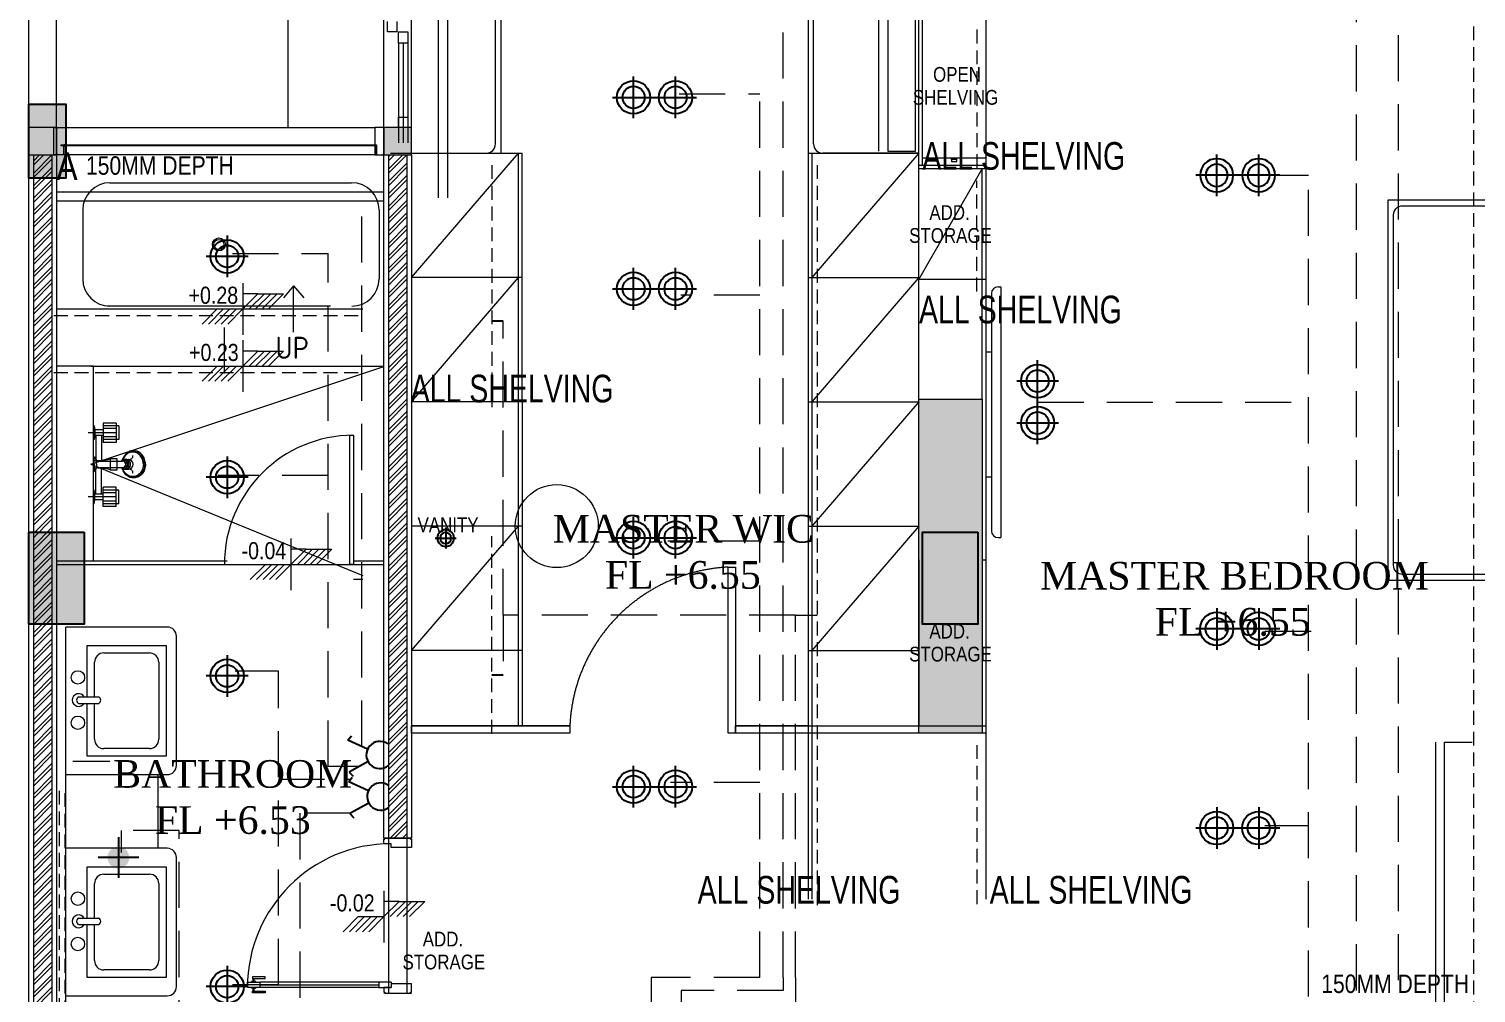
# Model space of a CAD drawing. Header units: millimetres. Extents: x 19632 to 183655, y 41319 to 69325.
# Drawn here: x 147584 to 155295, y 61159 to 66296 of the extents above; entities that cross this region are included whole.
import ezdxf

# ---------------------------------------------------------------- set-up
doc = ezdxf.new("R2010")
doc.units = ezdxf.units.MM
doc.header["$MEASUREMENT"] = 0
doc.linetypes.add('DASHED2', pattern=[0.375, 0.25, -0.125])
doc.linetypes.add('SLD-Solid', pattern=[0])
for name, color, linetype, lineweight in [('28-Arsiran', 252, 'Continuous', 5), ('8', 8, 'Continuous', 5), ('ANNOTATION', 7, 'Continuous', 13), ('ceiling', 40, 'Continuous', 13), ('DINDING', 1, 'Continuous', 20), ('DOOR OPENING', 4, 'SLD-Solid', 5), ('FURNITURE', 25, 'Continuous', 5), ('HATCH', 8, 'Continuous', 5), ('Kabel', 2, 'DASHED2', 20), ('KOL', 5, 'Continuous', 18), ('lights', 30, 'DASHED2', 20), ('TEXT 1', 210, 'Continuous', 5)]:
    doc.layers.add(name, color=color, linetype=linetype, lineweight=lineweight)
for name, color, linetype in [('lights (bulb)', 32, 'Continuous'), ('LISTRIK', 2, 'Continuous'), ('TEXT', 4, 'Continuous'), ('TXT', 3, 'Continuous')]:
    doc.layers.add(name, color=color, linetype=linetype)
doc.styles.add('0010-WKA13-TEXT', font='isocp.shx', dxfattribs={"height": 15})
doc.styles.add('Arial Narrow', font='ARIALN.TTF')
doc.styles.add('style1', font='times.ttf', dxfattribs={"height": 0.15})
pattern_1 = [(0, (0, 0), (0, 6.985), [5.08, -1.905]), (90, (0, 0), (-6.985, 4e-16), [5.08, -1.905])]

# ---------------------------------------------------------------- blocks, each defined once
blk = doc.blocks.new('Shower - P')
at = {"color": 8}
for p, q in [((35.5, 111.3), (-19, 111.3)), ((92, 136.3), (35.5, 136.3)), ((82, 126.3), (35.5, 126.3)), ((82, 111.3), (35.5, 111.3)), ((82, 96.3), (35.5, 96.3)), ((92, 86.3), (35.5, 86.3)), ((92, -96), (35.5, -96)), ((35.5, -121), (-19, -121)), ((82, -106), (35.5, -106)), ((82, -121), (35.5, -121)), ((82, -136), (35.5, -136)), ((92, -146), (35.5, -146))]:
    blk.add_line(p, q, dxfattribs=at)
for p, q in [((0, -146), (0, 146)), ((3, 136.3), (0, 136.3)), ((0, 126.3), (0, 96.3)), ((3, 136.3), (5.5, 121.3)), ((3, 136.3), (3, 86.3)), ((5.5, 121.3), (5.5, 101.3)), ((35.5, 121.3), (5.5, 121.3)), ((82, 146.3), (35.5, 146.3)), ((35.5, 146.3), (35.5, 76.3)), ((82, 146.3), (82, 76.3)), ((92, 136.3), (92, 86.3)), ((3, 86.3), (0, 86.3)), ((5.5, 101.3), (3, 86.3)), ((35.5, 101.3), (5.5, 101.3)), ((9, 101.3), (9, 10.2)), ((29, 101.3), (29, 11.1)), ((82, 76.3), (35.5, 76.3)), ((9, -111), (9, -16.1)), ((29, -111), (29, -17)), ((3, -96), (0, -96)), ((3, -146), (3, -96)), ((5.5, -111), (3, -96)), ((82, -86), (35.5, -86)), ((35.5, -156), (35.5, -86)), ((82, -156), (82, -86)), ((92, -146), (92, -96)), ((0, -136), (0, -106)), ((3, -146), (0, -146)), ((3, -146), (5.5, -131)), ((35.5, -111), (5.5, -111)), ((5.5, -131), (5.5, -111)), ((35.5, -131), (5.5, -131)), ((82, -156), (35.5, -156))]:
    blk.add_line(p, q)
blk.add_lwpolyline([(60.4, 16.4), (60.4, -22.3), (86.1, -22.3), (86.1, 16.4)], close=True)
for centre, start, end in [((9.8, 220.3), 267.3376, 283.943), ((9.8, -226.2), 76.057, 92.6624)]:
    blk.add_arc(centre, 210, start, end)
blk = doc.blocks.new('TX 4225 - P')
for p, q in [((0, 0), (-26.5, 0)), ((0, 0), (26.5, 0)), ((0, -2.8), (-26.5, -2.8)), ((0, -10.5), (-13.5, -10.5)), ((-11.2, -10.5), (-11.2, -105.3)), ((0, -2.8), (26.5, -2.8)), ((0, -10.5), (13.5, -10.5)), ((11.2, -10.5), (11.2, -105.3))]:
    blk.add_line(p, q)
at = {"linetype": 'Continuous'}
for p, q in [((-26.5, 0), (-26.5, -2.8)), ((26.5, 0), (26.5, -2.8)), ((-26.5, -2.8), (-13.5, -10.5)), ((26.5, -2.8), (13.5, -10.5)), ((-17.8, -119), (-17.8, -128.2)), ((17.8, -119), (17.8, -128.2))]:
    blk.add_line(p, q, dxfattribs=at)
for points in [[(0, -185.1, -0.08228), (-18.8, -181.9, -0.091339), (-34.5, -173.1, -0.103805), (-45.4, -159.3, -0.114745), (-49.1, -143.8, -0.114745), (-45.5, -128.3, -0.103805), (-34.8, -114.4, -0.091339), (-19.2, -105.4, -0.017766), (-15.3, -104.2, -0.08413)], [(-11.2, -99.8, 0.024317), (-12.5, -100.9, 0.101351), (-16.3, -106.2, 0.106183), (-17.6, -112.3, 0.106183), (-16.3, -118.5, 0.101351), (-12.5, -123.8, 0.095192), (-6.8, -127.3, 0.091252), (0, -128.6, 0.091252)], [(-11.2, -100.1, 0.019506), (-12.3, -100.9, 0.104907), (-16.1, -105.6, 0.119757), (-17.3, -110.8, 0.119757), (-16.1, -115.9, 0.104907), (-12.3, -120.6, 0.08904), (-6.8, -123.6, 0.080352), (0, -124.7, 0.080352)], [(-11.2, -104.6, 0.067587), (-11.6, -107.5, 0.101747), (-10.7, -111.7, 0.099781), (-8.2, -115.4, 0.097121), (-4.4, -117.8, 0.09532), (0, -118.6, 0.09532)], [(0, -128.6, 0.091252), (6.8, -127.3, 0.095192), (12.5, -123.8, 0.101351), (16.3, -118.5, 0.106183), (17.6, -112.3, 0.106183), (16.3, -106.2, 0.101351), (12.5, -100.9, 0.024317), (11.2, -99.8, 0.091252)], [(0, -124.7, 0.080352), (6.8, -123.6, 0.08904), (12.3, -120.6, 0.104907), (16.1, -115.9, 0.119757), (17.3, -110.8, 0.119757), (16.1, -105.6, 0.104907), (12.3, -100.9, 0.019506), (11.2, -100.1, 0.080352)], [(0, -185.1, 0.08228), (18.8, -181.9, 0.091339), (34.5, -173.1, 0.103805), (45.4, -159.3, 0.114745), (49.1, -143.8, 0.114745), (45.5, -128.3, 0.103805), (34.8, -114.4, 0.091339), (19.2, -105.4, 0.017766), (15.3, -104.2, 0.08413)], [(0, -118.6, 0.09532), (4.5, -117.8, 0.097121), (8.2, -115.4, 0.099781), (10.7, -111.7, 0.101747), (11.6, -107.5, 0.071052), (11.2, -104.5, 0.099781)], [(0, -188, -0.08228), (-18.8, -184.8, -0.091339), (-34.5, -176, -0.103805), (-45.4, -162.2, -0.114745), (-49.1, -146.7, -0.011566), (-49, -145.1, -0.103805)], [(0, -180.4, -0.086014), (-17.3, -177.4, -0.092418), (-31.4, -169.2, -0.103199), (-41.2, -156.4, -0.112374), (-44.4, -142.1, -0.112374), (-41.2, -127.7, -0.103199), (-31.4, -114.9, -0.097293), (-16.5, -106.4, -0.086014)], [(0, -180.4, 0.086014), (17.3, -177.4, 0.092418), (31.4, -169.2, 0.103199), (41.2, -156.4, 0.112374), (44.4, -142.1, 0.112374), (41.2, -127.7, 0.103199), (31.4, -114.9, 0.097293), (16.5, -106.4, 0.086014)], [(0, -188, 0.08228), (18.8, -184.8, 0.091339), (34.5, -176, 0.103805), (45.4, -162.2, 0.114745), (49.1, -146.7, 0.011566), (49, -145.1, 0.103805)]]:
    blk.add_lwpolyline(points, format="xyb", dxfattribs=at)
for centre, radius, start, end in [((-31.2, -129.3), 13.4, 266.824, 4.6869), ((0, -115.7), 18.1, 170.9615, 270), ((0, -124.9), 18.1, 190.4463, 270), ((-21.7, -114.3), 7.72, 332.2967, 52.3912), ((-9.9, -127.9), 8.46, 23.0455, 111.141), ((0, -105.3), 11.2, 180, 0), ((0, -115.7), 18.1, 270, 9.0385), ((0, -124.9), 18.1, 270, 349.5537), ((9.9, -127.9), 8.46, 68.859, 156.9545), ((21.7, -114.3), 7.72, 127.6088, 207.7033), ((31.2, -129.3), 13.4, 175.3131, 273.176)]:
    blk.add_arc(centre, radius, start, end, dxfattribs=at)
blk = doc.blocks.new('SHOWER')
at = {"layer": '8', "color": 8, "ltscale": 0.75, "xscale": -1.5, "yscale": 1.5, "zscale": 1.5}
for name, p, rotation in [('TX 4225 - P', (0, 0), 180), ('Shower - P', (4.4, 0), 270)]:
    blk.add_blockref(name, p, dxfattribs=dict(at, rotation=rotation))
blk = doc.blocks.new('LAVBOX')
at = {"layer": '8'}
for p, q in [((-252.4, 168.9), (-252.4, 413)), ((-202.4, 463), (210.3, 463)), ((260.3, 413), (260.3, 168.9)), ((-17.7, 118.9), (-202.4, 118.9)), ((-17.7, 34.1), (-17.7, 141.4)), ((17.7, 34.1), (17.7, 141.4)), ((210.3, 118.9), (17.7, 118.9))]:
    blk.add_line(p, q, dxfattribs=at)
for points in [[(-17.7, 78.9), (-292.4, 78.9), (-292.4, 503), (300.3, 503)], [(300.3, 503), (300.3, 78.9), (17.7, 78.9)]]:
    blk.add_lwpolyline(points, dxfattribs=at)
for centre in [(-121.5, 29.8), (121.5, 29.8)]:
    blk.add_circle(centre, 36, dxfattribs=at)
for centre, radius, start, end in [((-202.4, 413), 50, 90, 180), ((210.3, 413), 50, 0, 90), ((-202.4, 168.9), 50, 180, 270), ((210.3, 168.9), 50, 270, 0), ((0, 132.8), 19.7, 25.79142, 154.20858), ((0, 34.1), 34.1, 121.27569, 58.72431), ((0, 42.7), 19.7, 205.79142, 334.20858)]:
    blk.add_arc(centre, radius, start, end, dxfattribs=at)
blk = doc.blocks.new('KUSEN PINTU')
at = {"layer": 'DOOR OPENING', "linetype": 'Continuous', "transparency": 33554687}
for p, q in [((-50, 110), (-30, 110)), ((-50, 0), (-50, 110)), ((-30, 110), (-30, 150)), ((-30, 150), (-5, 150)), ((-5, 150), (-5, 145)), ((-5, 145), (0, 145)), ((0, 145), (0, 5)), ((-5, 0), (-50, 0)), ((0, 5), (-5, 5)), ((-5, 5), (-5, 0))]:
    blk.add_line(p, q, dxfattribs=at)
at = {"layer": 'DOOR OPENING', "linetype": 'Continuous', "ltscale": 10, "transparency": 33554687}
for p, q in [((0, 145), (0, 150)), ((0, 5), (0, 0))]:
    blk.add_line(p, q, dxfattribs=at)
blk = doc.blocks.new('D1')
at = {"layer": 'DOOR OPENING', "linetype": 'Continuous', "transparency": 33554687}
for p, q in [((262.9104, 162.4696), (262.9104, 162.5374)), ((262.9104, 162.5374), (262.94, 162.5374)), ((262.94, 162.5374), (262.94, 162.4696)), ((262.8822, 162.4419), (262.8822, 162.5097)), ((262.8822, 162.5097), (262.8906, 162.5097)), ((262.8906, 162.5097), (262.8906, 162.4419)), ((262.9065, 162.4939), (262.9065, 162.5131)), ((262.9104, 162.4922), (262.9081, 162.4922)), ((262.9104, 162.5148), (262.9104, 162.4922)), ((262.94, 162.4696), (262.9104, 162.4696)), ((262.94, 162.5148), (262.94, 162.4922)), ((262.9422, 162.5148), (262.94, 162.5148)), ((262.94, 162.4922), (262.9422, 162.4922)), ((262.9439, 162.4939), (262.9439, 162.5131)), ((262.9597, 162.5097), (262.9597, 162.4419)), ((262.9682, 162.5097), (262.9597, 162.5097)), ((262.9682, 162.4419), (262.9682, 162.5097)), ((262.8906, 162.4419), (262.8822, 162.4419)), ((262.9597, 162.4419), (262.9682, 162.4419)), ((262.9104, 161.8252), (262.9104, 161.7574)), ((262.94, 161.7574), (262.94, 161.8252)), ((262.94, 161.7574), (262.9104, 161.7574))]:
    blk.add_line(p, q, dxfattribs=at)
at = {"layer": 'DOOR OPENING', "linetype": 'Continuous', "ltscale": 10, "transparency": 33554687}
for p, q in [((262.8906, 162.5065), (262.9065, 162.5065)), ((262.8906, 162.5005), (262.9065, 162.5005)), ((262.9104, 161.8252), (262.9104, 162.4696)), ((262.9252, 162.4696), (262.9252, 161.8252)), ((262.94, 161.8252), (262.94, 162.4696)), ((262.9439, 162.5065), (262.9597, 162.5065)), ((262.9439, 162.5005), (262.9597, 162.5005))]:
    blk.add_line(p, q, dxfattribs=at)
at = {"layer": 'DOOR OPENING', "transparency": 33554687}
for p, q in [((262.9081, 162.5148), (262.9104, 162.5148)), ((262.94, 161.8252), (262.9104, 161.8252)), ((262.9104, 161.7574), (262.9104, 161.7974))]:
    blk.add_line(p, q, dxfattribs=at)
at = {"layer": 'DOOR OPENING', "color": 8, "ltscale": 10, "transparency": 33554687}
blk.add_arc((262.9104, 161.7574), 0.78, 0, 90, dxfattribs=at)
at = {"layer": 'DOOR OPENING', "linetype": 'Continuous', "transparency": 33554687}
for centre, start, end in [((262.9081, 162.5131), 90, 180), ((262.9081, 162.4939), 180, 270), ((262.9422, 162.5131), 0, 90), ((262.9422, 162.4939), 270, 0)]:
    blk.add_arc(centre, 0.00169, start, end, dxfattribs=at)
at = {"layer": 'DOOR OPENING', "linetype": 'Continuous', "transparency": 33554687, "yscale": 0.001, "zscale": 0.001}
for p, xscale in [((262.8804, 161.6474), -0.001), ((263.7204, 161.6474), 0.001)]:
    blk.add_blockref('KUSEN PINTU', p, dxfattribs=dict(at, xscale=xscale))
blk = doc.blocks.new('4')
at = {"layer": 'DINDING', "true_color": 0x636466}
h = blk.add_hatch(dxfattribs=at)
h.set_pattern_fill('ANSI32', color=251, scale=0.005)
h.set_pattern_definition([(45, (-30.317717, -170.1816), (-0.0336759605, 0.0336759605), []), (45, (-30.295266, -170.1816), (-0.0336759605, 0.0336759605), [])])
h.paths.add_polyline_path([(285.8641, -8.6791), (285.7641, -8.6791), (285.764, -12.3841), (285.864, -12.3841)])
at = {"layer": 'HATCH', "true_color": 0x636466}
h = blk.add_hatch(color=251, dxfattribs=at)
h.dxf.hatch_style = 1
h.paths.add_polyline_path([(283.8141, -8.5291), (283.8141, -8.6791), (283.9641, -8.6791), (283.9641, -8.5291)])
h = blk.add_hatch(color=251, dxfattribs=at)
h.dxf.hatch_style = 1
h.paths.add_polyline_path([(285.7391, -8.5291), (285.7391, -8.6791), (285.8891, -8.6791), (285.8891, -8.5291)])
at = {"layer": 'HATCH', "linetype": 'Continuous', "true_color": 0x636466, "transparency": 33554559}
h = blk.add_hatch(color=251, dxfattribs=at)
h.dxf.hatch_style = 1
h.paths.add_polyline_path([(288.984, -10.0041), (288.639, -10.0041), (288.639, -11.8142), (288.984, -11.8142)])
at = {"color": 251, "true_color": 0x636466}
blk.add_line((291.2401, -14.2791), (291.2401, -7.3541), dxfattribs=at)
at = {"layer": '28-Arsiran', "color": 251, "linetype": 'Continuous', "true_color": 0x636466}
for p, q in [((283.8391, -8.7117), (283.8717, -8.6791)), ((283.8391, -8.779), (283.939, -8.6791)), ((283.8391, -8.7341), (283.8941, -8.6791)), ((283.8391, -8.8015), (283.9391, -8.7015)), ((283.8391, -8.8464), (283.9391, -8.7464)), ((283.8391, -8.8688), (283.9391, -8.7688)), ((283.8391, -8.9137), (283.9391, -8.8137)), ((283.8391, -8.9362), (283.9391, -8.8362)), ((283.8391, -8.9811), (283.9391, -8.8811)), ((283.8391, -9.0035), (283.9391, -8.9035)), ((283.8391, -9.0484), (283.9391, -8.9484)), ((283.8391, -9.0709), (283.9391, -8.9709)), ((283.8391, -9.1158), (283.9391, -9.0158)), ((283.8391, -9.1382), (283.9391, -9.0382)), ((283.8391, -9.1831), (283.9391, -9.0831)), ((283.8391, -9.2056), (283.9391, -9.1056)), ((283.8391, -9.2505), (283.9391, -9.1505)), ((283.8391, -9.2729), (283.9391, -9.1729)), ((283.8391, -9.3178), (283.9391, -9.2178)), ((283.8391, -9.3403), (283.9391, -9.2403)), ((283.8391, -9.3852), (283.9391, -9.2852)), ((283.8391, -9.4076), (283.9391, -9.3076)), ((283.8391, -9.4525), (283.9391, -9.3525)), ((283.8391, -9.475), (283.9391, -9.375)), ((283.8391, -9.5199), (283.9391, -9.4199)), ((283.8391, -9.5423), (283.9391, -9.4423)), ((283.8391, -9.5872), (283.9391, -9.4872)), ((283.8391, -9.6097), (283.9391, -9.5097)), ((283.8391, -9.6546), (283.9391, -9.5546)), ((283.8391, -9.677), (283.9391, -9.577)), ((283.8391, -9.7219), (283.9391, -9.6219)), ((283.8391, -9.7444), (283.9391, -9.6444)), ((283.8391, -9.7893), (283.9391, -9.6893)), ((283.8391, -9.8117), (283.9391, -9.7117)), ((283.8391, -9.8566), (283.9391, -9.7566)), ((283.8391, -9.8791), (283.9391, -9.7791)), ((283.8391, -9.924), (283.9391, -9.824)), ((283.8391, -9.9464), (283.9391, -9.8464)), ((283.8391, -9.9913), (283.9391, -9.8913)), ((283.8391, -10.0138), (283.9391, -9.9138)), ((283.8391, -10.0587), (283.9391, -9.9587)), ((283.8391, -10.0812), (283.9391, -9.9812)), ((283.8391, -10.1261), (283.9391, -10.0261)), ((283.8391, -10.1485), (283.9391, -10.0485)), ((283.8391, -10.1934), (283.9391, -10.0934)), ((283.8391, -10.2159), (283.9391, -10.1159)), ((283.8391, -10.2608), (283.9391, -10.1608)), ((283.8391, -10.2832), (283.9391, -10.1832)), ((283.8391, -10.3281), (283.9391, -10.2281)), ((283.8391, -10.3506), (283.9391, -10.2506)), ((283.8391, -10.3955), (283.9391, -10.2955)), ((283.8391, -10.4179), (283.9391, -10.3179)), ((283.8391, -10.4628), (283.9391, -10.3628)), ((283.8391, -10.4853), (283.9391, -10.3853)), ((283.8391, -10.5302), (283.9391, -10.4302)), ((283.8391, -10.5526), (283.9391, -10.4526)), ((283.8391, -10.5975), (283.9391, -10.4975)), ((283.8391, -10.62), (283.9391, -10.52)), ((283.8391, -10.6649), (283.9391, -10.5649)), ((283.8391, -10.6873), (283.9391, -10.5873)), ((283.8391, -10.7322), (283.9391, -10.6322)), ((283.8391, -10.7547), (283.9391, -10.6547)), ((283.8391, -10.7996), (283.9391, -10.6996)), ((283.8391, -10.822), (283.9391, -10.722)), ((283.8391, -10.8669), (283.9391, -10.7669)), ((283.8391, -10.8894), (283.9391, -10.7894)), ((283.8391, -10.9343), (283.9391, -10.8343)), ((283.8391, -10.9567), (283.9391, -10.8567)), ((283.8391, -11.0016), (283.9391, -10.9016)), ((283.8391, -11.0241), (283.9391, -10.9241)), ((283.8391, -11.069), (283.9391, -10.969)), ((283.8391, -11.0914), (283.9391, -10.9914)), ((283.8391, -11.1363), (283.9391, -11.0363)), ((283.8391, -11.1588), (283.9391, -11.0588)), ((283.8391, -11.2037), (283.9391, -11.1037)), ((283.8391, -11.2261), (283.9391, -11.1261)), ((283.8391, -11.271), (283.9391, -11.171)), ((283.8391, -11.2935), (283.9391, -11.1935)), ((283.8391, -11.3384), (283.9391, -11.2384)), ((283.8391, -11.3608), (283.9391, -11.2608)), ((283.8391, -11.4057), (283.9391, -11.3057)), ((283.8391, -11.4282), (283.9391, -11.3282)), ((283.8391, -11.4731), (283.9391, -11.3731)), ((283.8391, -11.4955), (283.9391, -11.3955)), ((283.8391, -11.5405), (283.9391, -11.4405)), ((283.8391, -11.5629), (283.9391, -11.4629)), ((283.8391, -11.6078), (283.9391, -11.5078)), ((283.8391, -11.6303), (283.9391, -11.5303)), ((283.8391, -11.6752), (283.9391, -11.5752)), ((283.8391, -11.6976), (283.9391, -11.5976)), ((283.8391, -11.7425), (283.9391, -11.6425)), ((283.8391, -11.765), (283.9391, -11.665)), ((283.8391, -11.8099), (283.9391, -11.7099)), ((283.8391, -11.8323), (283.9391, -11.7323)), ((283.8391, -11.8772), (283.9391, -11.7772)), ((283.8391, -11.8997), (283.9391, -11.7997)), ((283.8391, -11.9446), (283.9391, -11.8446)), ((283.8391, -11.967), (283.9391, -11.867)), ((283.8391, -12.0119), (283.9391, -11.9119)), ((283.8391, -12.0344), (283.9391, -11.9344)), ((283.8391, -12.0793), (283.9391, -11.9793)), ((283.8391, -12.1017), (283.9391, -12.0017)), ((283.8391, -12.1466), (283.9391, -12.0466)), ((283.8391, -12.1691), (283.9391, -12.0691)), ((283.8391, -12.214), (283.9391, -12.114)), ((283.8391, -12.2364), (283.9391, -12.1364)), ((283.8391, -12.2813), (283.9391, -12.1813)), ((283.8391, -12.3038), (283.9391, -12.2038)), ((283.8391, -12.3487), (283.9391, -12.2487)), ((283.8391, -12.3711), (283.9391, -12.2711)), ((283.8391, -12.416), (283.9391, -12.316)), ((283.8391, -12.4385), (283.9391, -12.3385)), ((283.8391, -12.4834), (283.9391, -12.3834)), ((283.8391, -12.5058), (283.9391, -12.4058)), ((283.8391, -12.5507), (283.9391, -12.4507)), ((283.8391, -12.5732), (283.9391, -12.4732)), ((283.8391, -12.6181), (283.9391, -12.5181)), ((283.8391, -12.6405), (283.9391, -12.5405)), ((283.8391, -12.6854), (283.9391, -12.5854)), ((283.8391, -12.7079), (283.9391, -12.6079)), ((283.8391, -12.7528), (283.9391, -12.6528)), ((283.8391, -12.7752), (283.9391, -12.6752)), ((283.8391, -12.8201), (283.9391, -12.7201)), ((283.8391, -12.8426), (283.9391, -12.7426)), ((283.8391, -12.8875), (283.9391, -12.7875)), ((283.8391, -12.9099), (283.9391, -12.8099)), ((283.8391, -12.9548), (283.9391, -12.8548)), ((283.8391, -12.9773), (283.9391, -12.8773)), ((283.8391, -13.0222), (283.9391, -12.9222)), ((283.8391, -13.0447), (283.9391, -12.9447)), ((283.8391, -13.0896), (283.9391, -12.9896)), ((283.8391, -13.112), (283.9391, -13.012)), ((283.8391, -13.1569), (283.9391, -13.0569)), ((283.8391, -13.1794), (283.9391, -13.0794)), ((283.8391, -13.2243), (283.9391, -13.1243)), ((283.8391, -13.2467), (283.9391, -13.1467)), ((283.8391, -13.2916), (283.9391, -13.1916)), ((283.8391, -13.3141), (283.9391, -13.2141))]:
    blk.add_line(p, q, dxfattribs=at)
at = {"layer": '8', "color": 251, "linetype": 'Continuous', "true_color": 0x636466, "transparency": 33554687}
for p, q in [((283.814, -8.6691), (283.814, -7.2041)), ((285.219, -8.5291), (285.219, -7.2041)), ((283.964, -8.6691), (283.964, -7.3541)), ((285.7391, -8.6691), (285.739, -7.3541)), ((285.8891, -8.6691), (285.889, -7.3541))]:
    blk.add_line(p, q, dxfattribs=at)
at = {"layer": '8', "color": 251, "true_color": 0x636466, "transparency": 33554687}
for p, q in [((288.639, -8.6691), (288.639, -7.3541)), ((288.659, -8.7341), (288.659, -7.8741)), ((286.344, -8.6191), (286.344, -7.9441)), ((286.374, -8.6691), (286.374, -7.9341)), ((288.039, -7.9341), (288.039, -8.6691)), ((288.069, -8.6191), (288.069, -7.9441)), ((285.774, -8.6691), (286.294, -8.6691)), ((285.7741, -8.6691), (286.4891, -8.6691)), ((285.8891, -9.3432), (286.4691, -8.6691)), ((288.639, -8.6691), (288.059, -9.3432)), ((288.639, -8.6691), (288.119, -8.6691)), ((288.659, -8.6941), (289.004, -8.6941)), ((288.639, -8.7341), (289.004, -8.7341)), ((289.004, -8.7541), (288.639, -8.7541)), ((288.639, -9.3541), (288.984, -8.7541)), ((288.984, -10.0041), (288.984, -8.7541)), ((293.244, -8.9241), (291.184, -8.9241)), ((291.184, -8.9241), (291.184, -10.9841)), ((286.4891, -9.3432), (285.8891, -9.3432)), ((285.8891, -10.0174), (286.4691, -9.3432)), ((288.039, -9.3432), (288.639, -9.3432)), ((288.639, -9.3432), (288.059, -10.0174)), ((289.004, -9.3541), (288.639, -9.3541)), ((284.1641, -9.8241), (283.9641, -9.8241)), ((286.4891, -10.0174), (285.8891, -10.0174)), ((286.4691, -11.7742), (286.4691, -10.0174)), ((288.039, -10.0174), (288.639, -10.0174)), ((288.639, -10.0174), (288.059, -10.6916)), ((286.4891, -10.6916), (285.8891, -10.6916)), ((285.8891, -11.3658), (286.4691, -10.6916)), ((288.039, -10.6916), (288.639, -10.6916)), ((288.639, -10.6916), (288.059, -11.3658)), ((288.984, -10.8744), (289.004, -10.8744)), ((288.984, -10.8744), (288.984, -11.7742)), ((287.6065, -11.8142), (287.6065, -10.9142)), ((287.6065, -10.9142), (287.6465, -10.9142)), ((287.6465, -10.9142), (287.6465, -11.8142)), ((291.184, -10.9841), (293.244, -10.9841)), ((286.4891, -11.3658), (285.8891, -11.3658)), ((288.039, -11.3658), (288.639, -11.3658)), ((285.889, -11.8142), (285.889, -11.7742)), ((285.889, -11.7742), (286.7465, -11.7742)), ((286.7465, -11.7742), (285.889, -11.7742)), ((286.7465, -11.8142), (285.889, -11.8142)), ((287.6465, -11.8142), (287.6065, -11.8142)), ((287.6465, -11.7742), (289.004, -11.7742)), ((288.039, -11.7742), (287.6465, -11.7742)), ((287.6465, -11.8142), (287.6465, -11.7742)), ((289.004, -11.8142), (287.6465, -11.8142)), ((288.039, -11.7742), (289.004, -11.7742)), ((289.004, -11.7742), (289.004, -11.8142))]:
    blk.add_line(p, q, dxfattribs=at)
at = {"layer": '8', "color": 251, "true_color": 0x636466}
for p, q in [((283.8391, -8.6791), (283.8391, -20.2941)), ((283.9391, -8.6791), (283.9391, -20.2941)), ((288.8465, -8.7041), (288.8165, -8.7041)), ((288.8165, -8.7041), (288.8165, -8.7141)), ((288.8465, -8.7141), (288.8465, -8.7041)), ((288.8165, -8.7141), (288.8465, -8.7141))]:
    blk.add_line(p, q, dxfattribs=at)
at = {"layer": '8', "color": 251, "true_color": 0x636466, "transparency": 33554559}
for p, q in [((288.8165, -8.7041), (288.8165, -8.6941)), ((288.8465, -8.7041), (288.8465, -8.6941))]:
    blk.add_line(p, q, dxfattribs=at)
at = {"layer": '8', "color": 8, "ltscale": 13, "transparency": 33554687}
for p, q in [((284.2536, -8.8293), (285.564, -8.8293)), ((284.1059, -8.9771), (284.1059, -9.3511)), ((285.7126, -8.9771), (285.7126, -9.3511)), ((285.4499, -9.4988), (284.2386, -9.4988))]:
    blk.add_line(p, q, dxfattribs=at)
at = {"layer": '8', "linetype": 'Continuous', "transparency": 33554687}
for p, q in [((285.2488, -9.3891), (285.1936, -9.4543)), ((285.2488, -9.6391), (285.2488, -9.3891)), ((285.2488, -9.3891), (285.3041, -9.4543)), ((284.149, -10.3566), (285.7391, -9.8256)), ((284.149, -10.3566), (285.624, -10.9591)), ((283.9641, -10.8791), (284.889, -10.8791)), ((283.9641, -10.8991), (285.7391, -10.8991)), ((285.574, -10.8791), (285.7391, -10.8791)), ((285.574, -10.9791), (285.624, -10.9791))]:
    blk.add_line(p, q, dxfattribs=at)
at = {"layer": '8', "transparency": 33554687}
for p, q in [((284.164, -9.8241), (283.964, -9.8241)), ((284.149, -9.8241), (285.7391, -9.8241)), ((284.164, -10.8791), (284.164, -9.8241)), ((284.014, -13.3791), (284.014, -11.2391)), ((284.2526, -11.9691), (284.0526, -11.9691)), ((284.514, -12.4391), (284.514, -12.0391))]:
    blk.add_line(p, q, dxfattribs=at)
at = {"layer": '8', "color": 251, "ltscale": 5, "true_color": 0x636466, "transparency": 33554687}
for p, q in [((286.4891, -10.0174), (286.4891, -11.3658)), ((286.4891, -11.3658), (286.4891, -11.7742))]:
    blk.add_line(p, q, dxfattribs=at)
at = {"layer": '8', "linetype": 'Continuous', "transparency": 33554687}
blk.add_lwpolyline([(285.574, -10.8991), (285.554, -10.8991), (285.554, -10.1991), (285.574, -10.1991)], close=True, dxfattribs=at)
at = {"layer": '8', "transparency": 33554687}
for points in [[(284.014, -12.0391), (284.564, -12.0391, 0.414214), (284.614, -11.9891), (284.614, -11.2891, 0.414214), (284.564, -11.2391), (284.014, -11.2391)], [(284.014, -13.2391), (284.564, -13.2391, 0.414214), (284.614, -13.1891), (284.614, -12.4891, 0.414214), (284.564, -12.4391), (284.014, -12.4391)]]:
    blk.add_lwpolyline(points, format="xyb", dxfattribs=at)
at = {"layer": '8', "color": 8, "ltscale": 13, "transparency": 33554687}
for radius in [0.0349, 0.027]:
    blk.add_circle((284.8442, -9.1641), radius, dxfattribs=at)
at = {"layer": '8', "color": 251, "true_color": 0x636466, "transparency": 33554687}
for centre, start, end in [((286.294, -8.6191), 270.0014, 360), ((288.119, -8.6191), 180, 269.9986)]:
    blk.add_arc(centre, 0.05, start, end, dxfattribs=at)
at = {"layer": '8', "color": 8, "ltscale": 13, "transparency": 33554687}
for centre, start, end in [((284.2536, -8.9771), 90, 180), ((285.5649, -8.9771), 0, 90), ((284.2536, -9.3511), 180, 270), ((285.5649, -9.3511), 270, 0)]:
    blk.add_arc(centre, 0.1477, start, end, dxfattribs=at)
at = {"layer": '8', "ltscale": 10, "transparency": 33554687}
blk.add_arc((285.574, -10.8991), 0.7003, 90, 180, dxfattribs=at)
at = {"layer": '8', "color": 251, "linetype": 'DASHED2', "ltscale": 10, "true_color": 0x636466, "transparency": 33554687}
blk.add_arc((287.6485, -11.8152), 0.902, 92.66799, 179.93591, dxfattribs=at)
at = {"layer": 'DINDING', "color": 251, "true_color": 0x636466}
for p, q in [((283.8141, -20.2941), (283.8141, -8.6791)), ((283.8141, -8.6791), (283.9641, -8.6791)), ((283.9641, -8.6791), (283.9641, -20.2941)), ((285.7641, -8.6791), (285.764, -13.2241)), ((285.8641, -8.6791), (285.864, -13.2241))]:
    blk.add_line(p, q, dxfattribs=at)
blk.add_lwpolyline([(285.8891, -8.6791), (285.889, -12.3841), (285.739, -12.3841), (285.7391, -8.6791)], close=True, dxfattribs=at)
at = {"layer": 'DOOR OPENING', "color": 251, "linetype": 'Continuous', "ltscale": 0.75, "true_color": 0x636466, "transparency": 33554687}
for p, q in [((285.759, -8.0116), (285.759, -7.9557)), ((285.809, -7.9557), (285.809, -8.0116)), ((285.809, -8.0116), (285.759, -8.0116)), ((285.819, -8.0732), (285.819, -8.0116)), ((285.819, -8.0116), (285.849, -8.0116)), ((285.869, -8.0732), (285.819, -8.0732)), ((285.849, -8.0116), (285.869, -8.0116)), ((285.869, -8.0116), (285.869, -8.0732)), ((285.819, -8.5291), (285.819, -8.4732)), ((285.819, -8.4732), (285.849, -8.4732)), ((285.849, -8.4732), (285.869, -8.4732)), ((285.869, -8.4732), (285.869, -8.5291)), ((285.869, -8.5291), (285.819, -8.5291)), ((284.0041, -8.6791), (284.0041, -8.6291)), ((284.0041, -8.6291), (284.0141, -8.6291)), ((284.0141, -8.6291), (284.0141, -8.6791)), ((285.6991, -8.6291), (285.6891, -8.6291)), ((285.6891, -8.6291), (285.6891, -8.6791)), ((285.6991, -8.6791), (285.6991, -8.6291)), ((284.0141, -8.6791), (284.0041, -8.6791)), ((285.6891, -8.6791), (285.6991, -8.6791))]:
    blk.add_line(p, q, dxfattribs=at)
at = {"layer": 'DOOR OPENING', "color": 251, "linetype": 'Continuous', "true_color": 0x636466, "transparency": 33554687}
for p, q in [((285.819, -8.0732), (285.819, -8.6132)), ((285.844, -8.0732), (285.844, -8.6132)), ((285.869, -8.0732), (285.869, -8.6132)), ((283.9491, -8.5291), (285.6891, -8.5291)), ((283.9491, -8.6791), (283.9491, -8.5291)), ((285.6891, -8.5291), (285.6891, -8.6791)), ((283.9891, -8.6241), (285.6891, -8.6241)), ((283.9891, -8.6291), (283.9891, -8.6241)), ((285.6891, -8.6291), (283.9891, -8.6291)), ((285.6891, -8.6241), (285.6891, -8.6291)), ((285.6891, -8.6791), (283.9491, -8.6791))]:
    blk.add_line(p, q, dxfattribs=at)
at = {"layer": 'DOOR OPENING', "color": 251, "linetype": 'Continuous', "true_color": 0x636466}
for p, q in [((283.9641, -8.5291), (283.9641, -8.6791)), ((285.7391, -8.5291), (285.7391, -8.6791))]:
    blk.add_line(p, q, dxfattribs=at)
for points in [[(284.0141, -8.6241), (284.0041, -8.6241), (284.0041, -8.6791), (283.9691, -8.6791), (283.9691, -8.6741), (283.9641, -8.6741), (283.9641, -8.5341), (283.9691, -8.5341), (283.9691, -8.5291), (284.0141, -8.5291)], [(285.6891, -8.6241), (285.6991, -8.6241), (285.6991, -8.6791), (285.7341, -8.6791), (285.7341, -8.6741), (285.7391, -8.6741), (285.7391, -8.5341), (285.7341, -8.5341), (285.7341, -8.5291), (285.6891, -8.5291)]]:
    blk.add_lwpolyline(points, close=True, dxfattribs=at)
at = {"layer": 'FURNITURE', "color": 251, "linetype": 'Continuous', "true_color": 0x636466, "transparency": 33554687}
for p, q in [((289.004, -7.3541), (289.004, -12.7141)), ((286.4691, -10.0174), (286.4691, -8.6691)), ((286.4891, -10.0174), (286.4891, -8.6691)), ((288.039, -8.6691), (288.639, -8.6691)), ((288.039, -8.6691), (288.039, -12.7141)), ((288.059, -8.6691), (288.059, -12.7141)), ((288.639, -10.0041), (288.639, -8.6691)), ((283.9641, -9.5141), (284.8888, -9.5141)), ((283.9641, -9.6141), (283.9641, -9.8641)), ((288.639, -10.8744), (288.639, -11.7742))]:
    blk.add_line(p, q, dxfattribs=at)
at = {"layer": 'FURNITURE', "color": 251, "linetype": 'Continuous', "ltscale": 0.5, "true_color": 0x636466, "transparency": 33554687}
for p, q in [((289.0704, -9.3941), (289.0836, -9.3941)), ((289.0836, -9.3941), (289.0836, -10.7541)), ((289.0336, -9.4309), (289.0336, -10.7173)), ((289.004, -9.7487), (289.004, -10.4265)), ((289.0336, -9.7487), (289.004, -9.7487)), ((289.0336, -10.4265), (289.004, -10.4265)), ((289.0704, -10.7541), (289.0836, -10.7541))]:
    blk.add_line(p, q, dxfattribs=at)
at = {"layer": 'FURNITURE', "linetype": 'Continuous', "transparency": 33554687}
for p, q in [((283.964, -9.5141), (284.8887, -9.5141)), ((284.8737, -9.5141), (285.624, -9.5141)), ((283.964, -9.6141), (283.964, -9.8641)), ((284.8737, -9.8641), (284.8737, -9.6141))]:
    blk.add_line(p, q, dxfattribs=at)
at = {"layer": 'FURNITURE', "color": 251, "true_color": 0x636466, "transparency": 33554687}
blk.add_lwpolyline([(293.214, -8.9541), (293.214, -10.9541), (291.264, -10.9541, -0.414214), (291.214, -10.9041), (291.214, -9.0041, -0.414214), (291.264, -8.9541)], format="xyb", close=True, dxfattribs=at)
at = {"layer": 'FURNITURE', "color": 251, "linetype": 'Continuous', "true_color": 0x636466, "transparency": 33554687}
blk.add_circle((286.6764, -10.6916), 0.225, dxfattribs=at)
at = {"layer": 'FURNITURE', "color": 251, "linetype": 'Continuous', "ltscale": 0.5, "true_color": 0x636466, "transparency": 33554687}
for centre, start, end in [((289.0704, -9.4309), 90, 180), ((289.0704, -10.7173), 180, 270)]:
    blk.add_arc(centre, 0.0368, start, end, dxfattribs=at)
at = {"layer": 'KOL', "color": 251, "true_color": 0x636466}
for points in [[(283.8141, -8.6791), (283.9641, -8.6791), (283.9641, -8.5291), (283.8141, -8.5291)], [(285.7391, -8.6791), (285.8891, -8.6791), (285.8891, -8.5291), (285.7391, -8.5291)]]:
    blk.add_lwpolyline(points, close=True, dxfattribs=at)
at = {"layer": 'KOL', "color": 251, "linetype": 'Continuous', "true_color": 0x636466, "transparency": 33554687}
blk.add_lwpolyline([(288.639, -10.0041), (288.984, -10.0041), (288.984, -11.8142), (288.639, -11.8142)], close=True, dxfattribs=at)
at = {"layer": 'TEXT 1', "color": 210, "transparency": 33554687}
for p, q in [((284.9739, -9.3741), (284.9739, -9.6541)), ((284.9739, -9.5141), (285.0559, -9.4321)), ((285.0559, -9.4321), (284.9739, -9.4321)), ((285.0087, -9.5141), (285.0907, -9.4321)), ((285.0435, -9.5141), (285.1255, -9.4321)), ((285.0559, -9.4321), (285.1951, -9.4321)), ((285.0783, -9.5141), (285.1603, -9.4321)), ((285.1131, -9.5141), (285.1951, -9.4321)), ((284.7527, -9.5961), (284.8347, -9.5141)), ((284.7875, -9.5961), (284.8695, -9.5141)), ((284.8223, -9.5961), (284.9043, -9.5141)), ((284.8347, -9.5141), (284.9739, -9.5141)), ((284.8571, -9.5961), (284.9391, -9.5141)), ((284.8919, -9.5961), (284.9739, -9.5141)), ((284.9739, -9.6841), (284.9739, -9.9641)), ((284.9739, -9.8241), (285.0559, -9.7421)), ((285.0559, -9.7421), (284.9739, -9.7421)), ((285.0087, -9.8241), (285.0907, -9.7421)), ((285.0435, -9.8241), (285.1255, -9.7421)), ((285.0559, -9.7421), (285.1951, -9.7421)), ((285.0783, -9.8241), (285.1603, -9.7421)), ((285.1131, -9.8241), (285.1951, -9.7421)), ((284.7527, -9.9061), (284.8347, -9.8241)), ((284.7875, -9.9061), (284.8695, -9.8241)), ((284.8223, -9.9061), (284.9043, -9.8241)), ((284.8347, -9.8241), (284.9739, -9.8241)), ((284.8571, -9.9061), (284.9391, -9.8241)), ((284.8919, -9.9061), (284.9739, -9.8241)), ((285.2351, -10.7591), (285.2351, -11.0391)), ((285.2351, -10.8991), (285.3171, -10.8171)), ((285.3171, -10.8171), (285.2351, -10.8171)), ((285.2699, -10.8991), (285.3519, -10.8171)), ((285.3047, -10.8991), (285.3867, -10.8171)), ((285.3171, -10.8171), (285.4563, -10.8171)), ((285.3395, -10.8991), (285.4215, -10.8171)), ((285.3743, -10.8991), (285.4563, -10.8171)), ((285.0139, -10.9811), (285.096, -10.8991)), ((285.0487, -10.9811), (285.1307, -10.8991)), ((285.0835, -10.9811), (285.1655, -10.8991)), ((285.096, -10.8991), (285.2351, -10.8991)), ((285.1183, -10.9811), (285.2003, -10.8991)), ((285.1531, -10.9811), (285.2351, -10.8991)), ((285.739, -12.6696), (285.739, -12.9496)), ((285.739, -12.8096), (285.821, -12.7276)), ((285.821, -12.7276), (285.739, -12.7276)), ((285.7738, -12.8096), (285.8558, -12.7276)), ((285.8086, -12.8096), (285.8906, -12.7276)), ((285.821, -12.7276), (285.9602, -12.7276)), ((285.8434, -12.8096), (285.9254, -12.7276)), ((285.8781, -12.8096), (285.9602, -12.7276)), ((285.5178, -12.8916), (285.5998, -12.8096)), ((285.5526, -12.8916), (285.6346, -12.8096)), ((285.5874, -12.8916), (285.6694, -12.8096)), ((285.5998, -12.8096), (285.739, -12.8096)), ((285.6222, -12.8916), (285.7042, -12.8096)), ((285.657, -12.8916), (285.739, -12.8096))]:
    blk.add_line(p, q, dxfattribs=at)
at = {"rotation": 90}
blk.add_blockref('D1', (447.5364, -276.1044), dxfattribs=at)
at = {"layer": '8', "transparency": 33554687, "xscale": -0.001, "yscale": 0.001, "zscale": 0.001, "rotation": 270}
blk.add_blockref('SHOWER', (284.164, -10.3566), dxfattribs=at)
at = {"layer": 'FURNITURE', "color": 8, "transparency": 33554687, "xscale": 0.00101232266034793, "yscale": 0.00101232266034793, "zscale": 0.00101232266034793, "rotation": 270}
for p in [(284.0493, -11.6351), (284.0493, -12.8351)]:
    blk.add_blockref('LAVBOX', p, dxfattribs=at)
at = {"layer": '8', "transparency": 33554687, "insert": (285.3327, -9.665), "char_height": 0.12, "width": 0.391538, "attachment_point": 3, "style": '0010-WKA13-TEXT'}
blk.add_mtext('UP', dxfattribs=at)
at = {"layer": 'TEXT', "color": 251, "true_color": 0x636466, "style": 'style1'}
for s, p in [('MASTER WIC', (286.6547, -10.7812)), ('FL +6.55', (286.9372, -11.0312)), ('MASTER BEDROOM', (289.2967, -11.0357)), ('FL +6.55', (289.9192, -11.2857))]:
    blk.add_text(s, height=0.15, dxfattribs=at).set_placement(p)
at = {"layer": 'TEXT', "color": 251, "true_color": 0x636466, "insert": (284.9196, -12.1623), "char_height": 0.15, "width": 3.201421, "attachment_point": 5, "style": 'style1'}
blk.add_mtext('\\A1;BATHROOM\\P\\pxt3;FL +6.53', dxfattribs=at)
at = {"layer": 'TEXT 1', "color": 251, "true_color": 0x636466, "transparency": 33554687, "style": 'Arial Narrow'}
for s, p in [('OPEN', (288.717, -8.2819)), ('SHELVING', (288.6073, -8.4064)), ('ADD.', (288.6971, -9.0312)), ('STORAGE', (288.5875, -9.1556)), ('VANITY', (285.9215, -10.7246)), ('ADD.', (288.6971, -11.3014)), ('STORAGE', (288.5875, -11.4259)), ('ADD.', (285.9496, -12.9712)), ('STORAGE', (285.84, -13.0956))]:
    blk.add_text(s, height=0.08, dxfattribs=at).set_placement(p)
at = {"layer": 'TEXT 1', "transparency": 33554687, "style": 'Arial Narrow'}
for s, p in [('+0.28', (284.6795, -9.4861)), ('+0.23', (284.6824, -9.7961)), ('-0.04', (284.9671, -10.8711)), ('-0.02', (285.4464, -12.7816))]:
    blk.add_text(s, height=0.09278, dxfattribs=at).set_placement(p)
blk = doc.blocks.new('k4')
at = {"true_color": 0x636466}
h = blk.add_hatch(dxfattribs=at)
h.set_pattern_fill('ANGLE', color=251)
h.set_pattern_definition(pattern_1)
h.paths.add_polyline_path([(210.5582, -20.3924), (210.3582, -20.3924), (210.3582, -20.7924), (210.5582, -20.7924)])
h = blk.add_hatch(color=251, dxfattribs=at)
h.dxf.hatch_style = 1
h.paths.add_polyline_path([(210.5582, -20.5943), (210.3582, -20.5943), (210.3582, -20.7924), (210.5582, -20.7924)])
h.paths.add_polyline_path([(210.5582, -20.3924), (210.3582, -20.3924), (210.3582, -20.5943), (210.5582, -20.5943)])
for p, q in [((210.3582, -20.3924), (210.5582, -20.3924)), ((210.5582, -20.3924), (210.5582, -20.7924)), ((210.5582, -20.7924), (210.3582, -20.7924))]:
    blk.add_line(p, q)
blk.add_lwpolyline([(210.3582, -20.3924), (210.5582, -20.3924), (210.5582, -20.7924), (210.3582, -20.7924)], close=True)
blk = doc.blocks.new('kolom1')
at = {"true_color": 0x636466}
h = blk.add_hatch(dxfattribs=at)
h.set_pattern_fill('ANGLE', color=251)
h.set_pattern_definition(pattern_1)
h.paths.add_polyline_path([(201.3116, -20.5135), (201.6116, -20.5135), (201.6116, -20.0135), (201.3116, -20.0135)])
h = blk.add_hatch(color=251, dxfattribs=at)
h.dxf.hatch_style = 1
h.paths.add_polyline_path([(201.6116, -20.0135), (201.3116, -20.0135), (201.3116, -20.5135), (201.6116, -20.5135)])
blk.add_lwpolyline([(201.6116, -20.0135), (201.6116, -20.5135), (201.3116, -20.5135), (201.3116, -20.0135)], close=True)
blk = doc.blocks.new('KL3')
for name, p in [('k4', (138.7445, -288.0897)), ('kolom1', (147.7911, -290.7887)), ('kolom1', (152.6361, -290.7887))]:
    blk.add_blockref(name, p)
blk = doc.blocks.new('LMP DL - P')
at = {"color": 0}
for p, q in [((0, -113.1), (0, 113.1)), ((-113.8, 0), (113.8, 0))]:
    blk.add_line(p, q, dxfattribs=at)
for radius in [90, 60]:
    blk.add_circle((0, 0), radius, dxfattribs=at)
blk = doc.blocks.new('LAMPU FURNITURE')
at = {"layer": 'lights (bulb)', "ltscale": 0.5, "transparency": 33554687}
h = blk.add_hatch(color=183, dxfattribs=at)
edge = h.paths.add_edge_path()
edge.add_arc((0, 0), 58.9, 180, 540)
at = {"layer": 'lights (bulb)', "color": 183, "ltscale": 0.5, "transparency": 33554687}
for p, q in [((0, -110.3), (0, 110.3)), ((110.3, 0), (-110.3, 0))]:
    blk.add_line(p, q, dxfattribs=at)
blk = doc.blocks.new('LAMP1')
for p, q in [((286.3862, -232.0914), (286.324, -232.0914)), ((286.3862, -234.0112), (286.324, -234.0112))]:
    blk.add_line(p, q)
at = {"layer": 'ceiling'}
for p, q in [((288.6217, -231.1686), (288.6217, -229.8536)), ((288.4718, -231.1686), (288.6217, -231.1686)), ((283.9641, -231.3888), (285.7391, -231.3888))]:
    blk.add_line(p, q, dxfattribs=at)
for points in [[(286.0349, -231.4224), (286.0349, -230.0036), (288.4718, -230.0036), (288.4718, -231.1686)], [(291.6411, -235.9746), (291.4911, -235.9746), (291.4911, -234.3746), (291.6411, -234.3746)]]:
    blk.add_lwpolyline(points, dxfattribs=at)
at = {"layer": 'Kabel'}
for p, q in [((287.9041, -235.6501), (287.9041, -230.0536)), ((291.0131, -236.0948), (291.0131, -230.1296)), ((287.3405, -230.8579), (287.7775, -230.8579)), ((287.7775, -235.6501), (287.7775, -230.8579)), ((290.5131, -231.2996), (290.7522, -231.2996)), ((290.7522, -235.7534), (290.7522, -231.2996)), ((285.6199, -234.3982), (285.6199, -231.4388)), ((284.9179, -231.7238), (285.4364, -231.7238)), ((285.4364, -234.506), (285.4364, -231.7238)), ((287.7775, -231.9494), (287.3499, -231.9494)), ((286.3862, -233.6844), (286.3862, -232.0914)), ((289.284, -232.5296), (290.7522, -232.5296)), ((285.4364, -232.9273), (284.8391, -232.9273)), ((287.7775, -233.2838), (287.2792, -233.2838)), ((287.9702, -233.6844), (286.3862, -233.6844)), ((286.3862, -233.6844), (286.3862, -234.0112)), ((287.9702, -235.6501), (287.9702, -233.6844)), ((287.9702, -233.6844), (288.089, -233.6844)), ((290.5166, -233.7716), (290.7691, -233.7716)), ((285.1671, -233.9881), (284.9332, -233.9881)), ((285.1671, -235.6896), (285.1671, -233.9881)), ((285.7641, -234.3819), (285.7584, -234.3819)), ((285.6038, -234.506), (285.4364, -234.506)), ((285.1671, -234.5754), (285.564, -234.5754)), ((287.7775, -234.5922), (287.2926, -234.5922)), ((285.564, -234.7596), (285.2839, -234.7596)), ((285.2839, -234.7596), (285.2839, -235.9339)), ((285.7391, -234.7596), (285.739, -234.7596)), ((284.6287, -234.8529), (284.314, -234.8529)), ((284.314, -234.8529), (284.314, -234.9721)), ((284.6287, -236.3975), (284.6287, -234.8529)), ((290.5164, -234.8253), (290.7522, -234.8253)), ((287.7775, -235.6501), (287.1875, -235.6501)), ((287.1875, -235.6501), (287.1875, -236.6168)), ((287.9041, -235.6501), (287.9041, -235.7214)), ((287.9702, -235.6501), (287.9702, -235.788)), ((285.1671, -235.6896), (284.9139, -235.6896)), ((287.9041, -235.7214), (287.3508, -235.7214)), ((287.3508, -235.7214), (287.3508, -236.5802))]:
    blk.add_line(p, q, dxfattribs=at)
at = {"layer": 'lights', "color": 171, "ltscale": 0.3}
for p, q in [((291.6479, -229.9296), (291.6479, -236.3496)), ((288.954, -230.5096), (288.954, -231.2696)), ((286.324, -231.2446), (286.324, -232.5929)), ((288.089, -231.2446), (288.089, -235.2896)), ((288.954, -231.9296), (288.954, -231.3296)), ((283.9491, -232.0595), (285.6241, -232.0595)), ((283.9491, -232.3696), (285.6241, -232.3696)), ((286.324, -234.3282), (286.324, -233.2563)), ((288.954, -234.3897), (288.954, -235.2896)), ((283.9791, -236.8496), (283.9791, -234.5996)), ((284.0091, -234.6496), (284.0091, -236.7996))]:
    blk.add_line(p, q, dxfattribs=at)
at = {"layer": 'lights', "ltscale": 10}
for p, q in [((283.9641, -231.4388), (285.7391, -231.4388)), ((291.4411, -234.3746), (291.4411, -235.9746))]:
    blk.add_line(p, q, dxfattribs=at)
blk.add_lwpolyline([(286.0849, -231.4224), (286.0849, -230.0536), (288.4218, -230.0536), (288.4218, -231.1686)], dxfattribs=at)
at = {"layer": 'LISTRIK', "ltscale": 0.05}
for p, q in [((285.5438, -234.3631), (285.5634, -234.339)), ((285.6505, -234.4123), (285.5438, -234.3631)), ((285.6529, -234.4789), (285.55, -234.5357)), ((285.55, -234.5357), (285.5714, -234.5584)), ((285.548, -234.5885), (285.5677, -234.5644)), ((285.6547, -234.6377), (285.548, -234.5885)), ((285.6571, -234.7043), (285.5543, -234.7612)), ((285.5543, -234.7612), (285.5756, -234.7838))]:
    blk.add_line(p, q, dxfattribs=at)
for centre in [(285.7174, -234.4432), (285.7217, -234.6686)]:
    blk.add_arc(centre, 0.0738, 54.91127, 309.24816, dxfattribs=at)
at = {"layer": '8', "transparency": 33554687, "xscale": -0.0009999999999999998, "yscale": 0.0009999999999999998, "zscale": 0.0009999999999999998, "rotation": 180}
blk.add_blockref('LAMPU FURNITURE', (284.2991, -234.9996), dxfattribs=at)
at = {"layer": 'lights (bulb)', "transparency": 33554687, "yscale": 0.0009999999999999998, "zscale": 0.0009999999999999998}
for p, xscale in [((287.0927, -230.877), 0.0009999999999999998), ((287.3203, -230.877), 0.0009999999999999998), ((290.2552, -231.2996), -0.0009999999999999998), ((290.4828, -231.2996), -0.0009999999999999998), ((287.0927, -231.9154), 0.0009999999999999998), ((287.3203, -231.9154), 0.0009999999999999998), ((287.0927, -233.2654), 0.0009999999999999998), ((287.3203, -233.2654), 0.0009999999999999998), ((287.0927, -234.6154), 0.0009999999999999998), ((287.3203, -234.6154), 0.0009999999999999998)]:
    blk.add_blockref('LMP DL - P', p, dxfattribs=dict(at, xscale=xscale))
at = {"layer": 'lights (bulb)', "color": 5, "transparency": 33554687, "xscale": 0.0009999999999999998, "yscale": 0.0009999999999999998, "zscale": 0.0009999999999999998, "rotation": 180}
for p in [(284.889, -231.7396), (284.889, -232.9371)]:
    blk.add_blockref('LMP DL - P', p, dxfattribs=at)
at = {"layer": 'lights (bulb)', "transparency": 33554687}
for p, xscale, yscale, zscale, rotation in [((289.284, -232.4158), 0.001000000000000002, 0.001000000000000002, 0.001000000000000002, 90), ((289.284, -232.6433), 0.001000000000000002, 0.001000000000000002, 0.001000000000000002, 90), ((290.2552, -233.7596), 0.0009999999999999998, 0.0009999999999999998, 0.0009999999999999998, 180), ((290.4828, -233.7596), 0.0009999999999999998, 0.0009999999999999998, 0.0009999999999999998, 180), ((284.889, -234.0146), 0.0009999999999999998, 0.0009999999999999998, 0.0009999999999999998, 180), ((290.2552, -234.8396), 0.0009999999999999998, 0.0009999999999999998, 0.0009999999999999998, 180), ((290.4828, -234.8396), 0.0009999999999999998, 0.0009999999999999998, 0.0009999999999999998, 180), ((284.889, -235.6996), 0.0009999999999999998, 0.0009999999999999998, 0.0009999999999999998, 180)]:
    blk.add_blockref('LMP DL - P', p, dxfattribs=dict(at, xscale=xscale, yscale=yscale, zscale=zscale, rotation=rotation))
at = {"layer": 'lights (bulb)', "color": 40, "true_color": 0xf8d731, "transparency": 33554687, "xscale": -0.0005036942704228125, "yscale": 0.0005036942704228125, "zscale": 0.0005036942704228125, "rotation": 180}
blk.add_blockref('LMP DL - P', (286.074, -233.2671), dxfattribs=at)
at = {"transparency": 33554687, "style": 'Arial Narrow'}
for p in [(284.1233, -231.2967), (290.8221, -235.7341)]:
    blk.add_text('150MM DEPTH', height=0.1, dxfattribs=at).set_placement(p)
at = {"layer": 'ANNOTATION', "color": 215, "lineweight": -3, "true_color": 0xa953a0, "transparency": 33554687, "style": 'Arial Narrow', "width": 0.9}
for p in [(288.659, -231.2696), (288.6409, -232.1024), (285.8839, -232.5313), (287.4404, -235.2495), (289.0241, -235.2495)]:
    blk.add_text('ALL SHELVING', height=0.15, dxfattribs=at).set_placement(p)
at = {"layer": 'TXT', "color": 1, "transparency": 33554687, "style": 'Arial Narrow'}
blk.add_text('A', height=0.15, dxfattribs=at).set_placement((283.9632, -231.3249))
blk = doc.blocks.new('SASA3211')
for name, p in [('KL3', (805276.4849, 113333.3462)), ('LAMP1', (805341.7735, 113255.7786))]:
    blk.add_blockref(name, p)
at = {"layer": 'Kabel'}
blk.add_blockref('4', (805341.7735, 113033.2681), dxfattribs=at)

msp = doc.modelspace()

# ---------------------------------------------------------------- block references
at = {"xscale": 982.534900105011, "yscale": 982.534900105011, "zscale": 982.534900105011}
msp.add_blockref('SASA3211', (-791407671.8, -110984978.7), dxfattribs=at)

doc.saveas('drawing.dxf')
